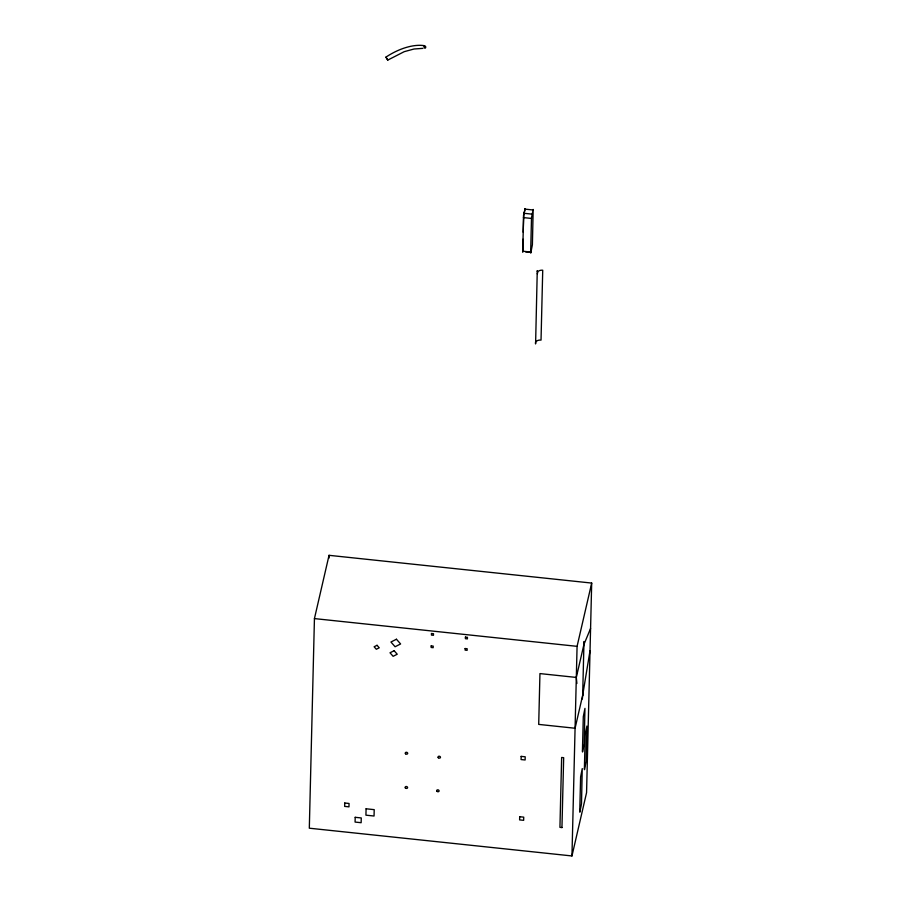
<?xml version="1.0" encoding="UTF-8"?>
<svg xmlns="http://www.w3.org/2000/svg" width="901" height="901" viewBox="0 0 901 901"><rect width="100%" height="100%" fill="white"/><g stroke="black" fill="none" stroke-linecap="round" stroke-linejoin="round"><path stroke-width="1.35" d="M523.627 215.947L522.693 252.201L522.918 251.604M525.17 209.494L525.103 208.593L523.526 215.733M530.666 252.032L530.779 253.057L532.39 244.757L533.178 209.449L531.511 217.76L530.666 252.032L522.58 251.176M314.438 618.593L309.313 828.199L571.955 855.95L586.562 792.677L591.687 583.071L329.045 555.32L314.438 618.593L577.079 646.344L591.687 583.071M328.978 558.136L329.045 555.32M523.03 239.215L522.94 250.658M523.199 232.221L523.616 216.184M535.599 343.72L537.266 270.649L537.368 271.629M561.954 827.591L563.666 757.685L561.638 757.471L559.938 827.343L561.954 827.557M571.955 855.95L577.079 646.344M576.888 683.476L576.313 677.428L539.947 673.588L538.708 724.404L575.075 728.245L582.665 695.347L583.916 644.53L590.572 628.459M582.823 694.412L582.316 698.996M584.051 644.192L584.118 641.512L583.679 643.415M523.492 216.139L524.844 210.057M582.665 695.347L590.031 650.691M423.909 45.613C424.157 51.312 427.952 46.007 423.909 45.613A40.579 20.7 -31 0 0 385.955 57.123L387.745 60.097L404.189 51.684L414.032 49.003L422.929 48.361M576.313 677.428L583.916 644.53M524.866 209.111L532.953 209.967M523.909 213.278L531.984 214.134M523.402 217.591L531.489 218.447M525.621 251.897L531.004 252.46M438.201 757.55L438.382 757.764A1.228 0.946 13 0 0 440.42 757.55A1.228 0.946 13 0 0 438.967 756.221A1.228 0.946 13 0 0 438.382 757.764M405.427 753.585L405.619 753.81A1.228 0.946 13 0 0 407.657 753.596A1.228 0.946 13 0 0 406.205 752.267A1.228 0.946 13 0 0 405.619 753.81M405.315 787.823L405.506 788.048A1.228 0.946 13 0 0 407.545 787.834A1.228 0.946 13 0 0 406.081 786.505A1.228 0.946 13 0 0 405.506 788.048M385.955 57.123L387.745 60.097M537.311 273.859L537.987 271.505A4.854 3.052 1.4 0 1 542.729 270.232L541.028 340.105A4.854 3.052 1.4 0 0 536.286 341.378L535.644 342.256A4.854 3.052 1.4 0 0 535.599 343.72M579.76 811.182L579.872 812.206L581.494 803.917L582.249 768.587L580.616 776.91L579.76 811.182M582.44 750.961L582.553 751.986L584.175 743.697L584.952 708.377L583.296 716.689L582.44 750.961M584.389 768.643L584.501 769.668L586.123 761.368L586.911 726.06L585.245 734.371L584.389 768.643M344.745 803.016L344.666 806.395L348.969 806.857L349.047 803.467L344.745 803.016M355.197 817.308L355.084 822.072L361.143 822.703L361.267 817.939L355.197 817.308M366.088 808.783L365.93 815.168L374.05 816.024L374.208 809.65L366.088 808.783M431.185 645.893L431.14 647.481L433.167 647.695L433.201 646.107L431.185 645.893M431.489 633.504L431.444 635.092L433.46 635.306L433.505 633.718L431.489 633.504M465.141 648.529L465.107 650.117L467.123 650.331L467.168 648.743L465.141 648.529M465.423 637.097L465.389 638.685L467.405 638.899L467.439 637.311L465.423 637.097M519.686 816.723L519.607 819.899L523.65 820.327L523.729 817.151L519.686 816.723M521.161 756.378L521.082 759.554L525.125 759.982L525.204 756.806L521.161 756.378M377.035 645.296L374.118 646.772L376.325 649.261L379.242 647.796L377.035 645.296M396.44 639.237L390.933 642.019L395.1 646.738L400.607 643.956L396.44 639.237M394.12 650.713L390.009 652.786L393.118 656.311L397.228 654.227L394.12 650.713M437.019 791.371A1.228 0.946 13 0 0 439.057 791.157A1.228 0.946 13 0 0 437.604 789.839A1.228 0.946 13 0 0 437.019 791.371"/></g></svg>
